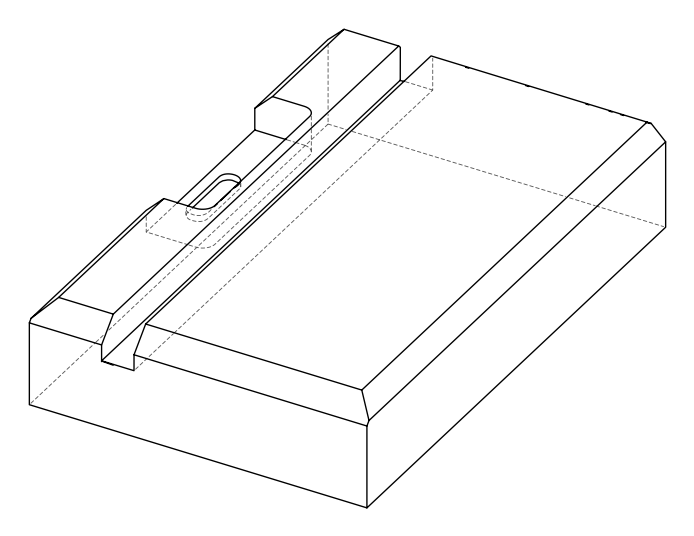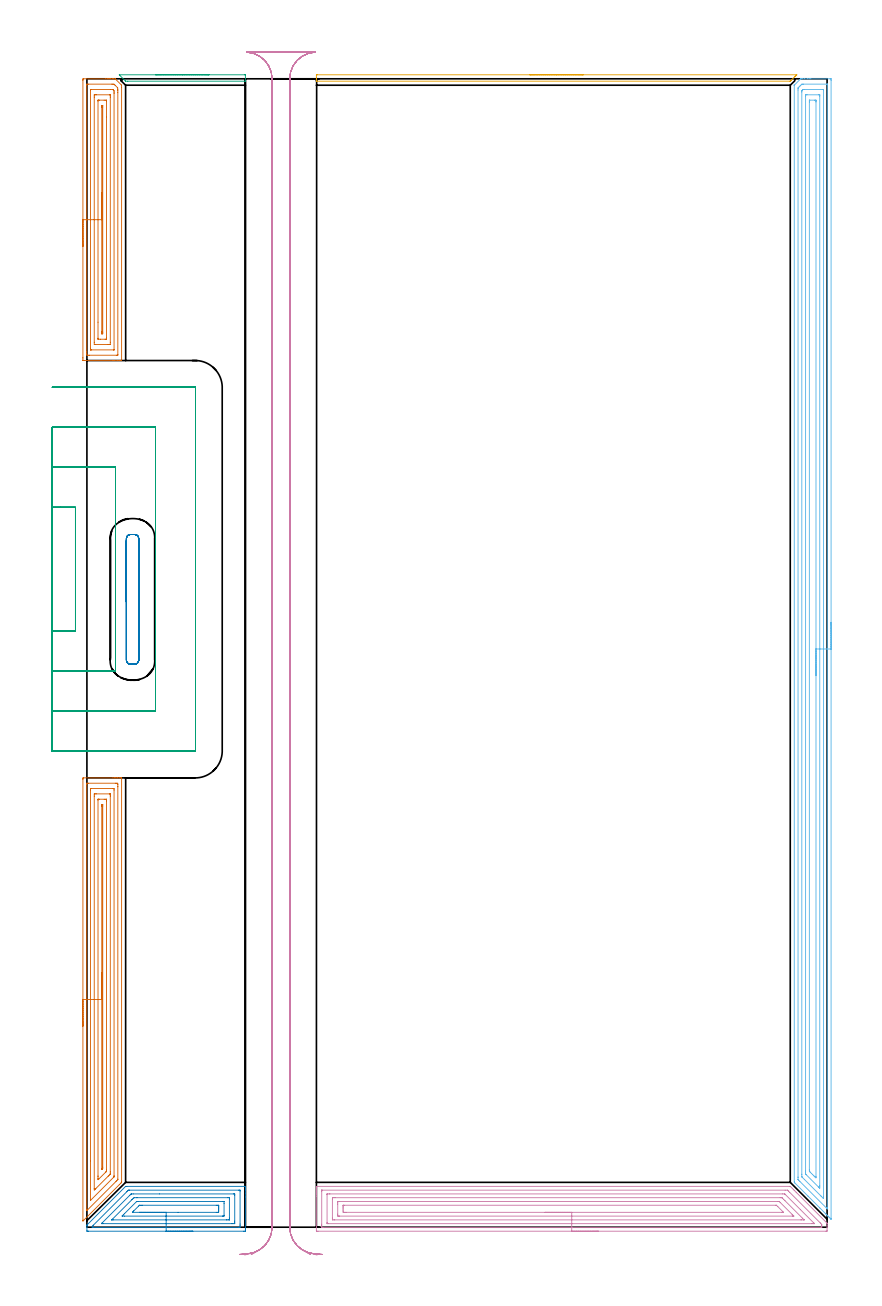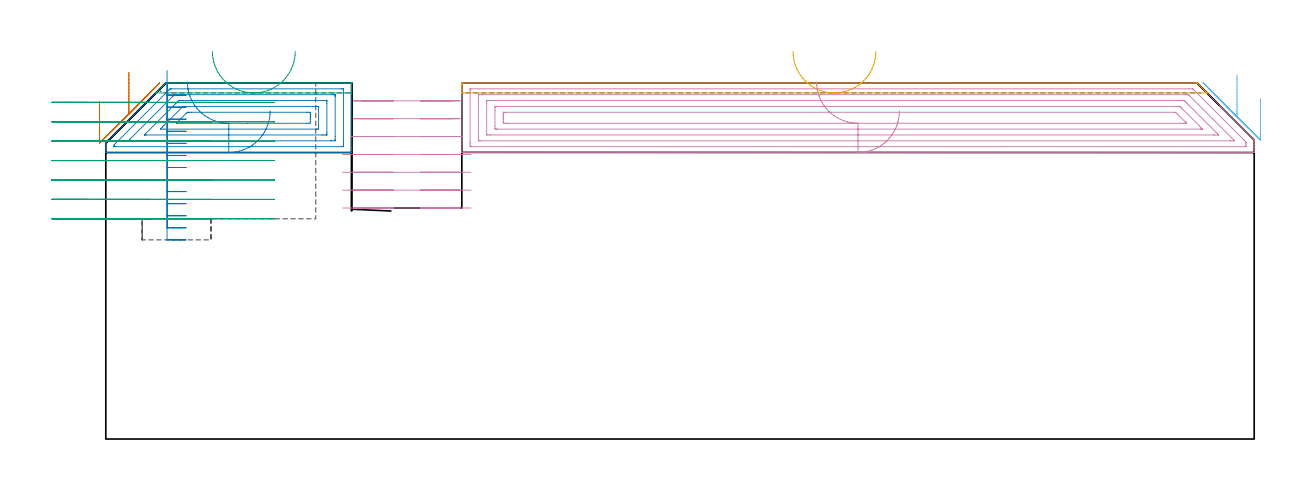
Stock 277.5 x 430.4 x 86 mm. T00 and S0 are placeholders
(PLAN: 10 operations, 2 tool changes, 78.5 min)
(1 AREA_MILL | FG_CHAMFER_SURFACE | UGT0205_001 | 7.82 min | 18418 mm3)
(2 AREA_MILL_1 | FG_CHAMFER_SURFACE_1 | UGT0205_001 | 2.91 min | 8214 mm3)
(3 AREA_MILL_2 | FG_CHAMFER_SURFACE_2 | UGT0205_001 | 0.52 min | 141 mm3)
(4 AREA_MILL_3 | FG_CHAMFER_SURFACE_3 | UGT0205_001 | 9.27 min | 28070 mm3)
(5 AREA_MILL_4 | FG_CHAMFER_SURFACE_4 | UGT0205_001 | 1.59 min | 519 mm3)
(6 AREA_MILL_5 | FG_CHAMFER_SURFACE_5 | UGT0205_001 | 17.12 min | 39828 mm3)
(7 AREA_MILL_6 | FG_CHAMFER_SURFACE_6 | UGT0205_001 | 5.25 min | 11832 mm3)
(8 MILL_RECTANGULAR_POCKET | POCKET_RECTANGULAR_STRAIGHT | NXT0201_011 | Follow Part, ap 3, ae 75% | 3.95 min | 36319 mm3)
(9 MILL_SLOT | SLOT_PARTIAL_RECTANGULAR | UGT0201_094 | Follow Part, ap 5, ae 75% | 16.69 min | 225774 mm3)
(10 MILL_RECTANGULAR_SLOT | SLOT_RECTANGULAR | UGT0201_094 | Follow Part, ap 5, ae 75% | 13.4 min | 343630 mm3)
(TOOL UGT0205_001 | Chamfer Mill 20 x 3 x 45 deg. | D20 FL50 Z2)
(TOOL NXT0201_011 | ENDMILL 12mm [2P460-1200-NA 1630] | D12 FL38 Z6)
(TOOL UGT0201_094 | End mill 20 mm | D20 FL38 Z4)
(OP 1 AREA_MILL)
G17 G21 G94 G90
T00 M6
G54
G17 G0 G90 X-1.5 Y75.35 S1061 M3
G43 Z96. H0
Z81.5
G94 G1 Y75.388 Z80.628 F250.
Y75.502 Z79.763
Y75.691 Z78.912
Y75.953 Z78.08
Y76.287 Z77.274
Y76.69 Z76.5
Y77.158 Z75.764
Y77.69 Z75.072
Y78.279 Z74.429
Y78.922 Z73.839
Y79.614 Z73.308
Y80.35 Z72.84
Y81.124 Z72.437
Y81.93 Z72.103
Y82.762 Z71.841
Y83.613 Z71.652
Y84.478 Z71.538
Y85.35 Z71.5
Y167.809
X-1.497 Y168.129 Z71.502
X-1.492 Y168.39 Z71.506
X-1.226 Y168.4 Z71.771
X9.756 Z82.75
X10.355 Z83.352
X10.646 Z83.642
X11.245 Z84.242
X11.536 Z84.531
X12.118 Z85.117
X12.625 Z85.625
X12.96 Y168.393 Z85.951
X12.997 Y168.39 Z85.988
X13. Y168.254 Z86.
Y17.147
X13.005 Y16.812 Z85.994
X12.749 Y16.549 Z85.749
X12.13 Y15.929 Z85.127
X-1.206 Y2.594 Z71.794
X-1.371 Y2.431 Z71.626
X-1.492 Y2.316 Z71.506
X-1.498 Y2.426 Z71.502
X-1.5 Y2.551 Z71.5
Y2.594
Y85.35
X-0.086 Z72.914
X-0.085 Y166.125 Z72.915
X-0.082 Y166.225 Z72.918
X-0.076 Y166.39 Z72.924
X-0.036 Y166.392 Z72.964
X0.481 Y166.399 Z73.481
X10.646 Z83.646
X11.165 Y166.397 Z84.165
X11.536 Y166.39 Z84.536
X11.579 Y166.026 Z84.579
X11.582 Y165.98 Z84.582
X11.586 Y165.134 Z84.586
Y165.085
X11.585 Y17.997 Z84.585
X11.583 Y17.947 Z84.583
X11.579 Y17.852 Z84.579
X11.536 Y17.798 Z84.536
X11.218 Y17.473 Z84.218
X10.905 Y17.154 Z83.905
X0.207 Y6.457 Z73.207
X0.084 Y6.336 Z73.084
X-0.036 Y6.22 Z72.964
X-0.071 Y6.19 Z72.929
X-0.079 Y6.309 Z72.921
X-0.084 Y6.407 Z72.916
X-0.085 Y6.457 Z72.915
X-0.086 Y85.35 Z72.914
X1.328 Z74.328
Y163.768
X1.33 Y164.243 Z74.33
X1.332 Y164.346 Z74.332
X1.335 Y164.389 Z74.335
X1.431 Y164.395 Z74.431
X1.588 Y164.4 Z74.588
X9.599 Z82.599
X9.756 Y164.397 Z82.756
X9.912 Y164.391 Z82.912
X10.165 Y164.372 Z83.165
X10.167 Y164.243 Z83.167
X10.171 Y163.827 Z83.171
Y19.413
X10.167 Y18.937 Z83.167
X10.165 Y18.889 Z83.165
X10.137 Y18.848 Z83.137
X10.076 Y18.779 Z83.076
X9.996 Y18.696 Z82.996
X1.416 Y10.117 Z74.416
X1.363 Y10.068 Z74.363
X1.335 Y10.046 Z74.335
X1.333 Y10.093 Z74.333
X1.329 Y10.28 Z74.329
X1.328 Y24.871 Z74.328
Y85.35
X2.743 Z75.743
Y161.569
X2.749 Y162.345 Z75.749
X2.753 Y162.39 Z75.753
X2.798 Y162.393 Z75.798
X2.902 Y162.397 Z75.902
X3.109 Y162.399 Z76.109
X3.525 Y162.4 Z76.525
X8.417 Y162.399 Z81.417
X8.608 Y162.397 Z81.608
X8.703 Y162.393 Z81.703
X8.745 Y162.39 Z81.745
X8.75 Y162.361 Z81.75
X8.757 Y161.678 Z81.757
Y161.569
Y20.72
X8.752 Y19.942 Z81.752
X8.75 Y19.915 Z81.75
X8.738 Y19.898 Z81.738
X8.677 Y19.829 Z81.677
X8.327 Y19.476 Z81.327
X7.975 Y19.124 Z80.975
X3.331 Y14.48 Z76.331
X3.14 Y14.292 Z76.14
X2.978 Y14.136 Z75.978
X2.75 Y13.921 Z75.75
X2.744 Y14.37 Z75.744
X2.743 Y14.48 Z75.743
Y85.35
X4.157 Z77.157
Y160.044
X4.159 Y160.302 Z77.159
X4.161 Y160.375 Z77.161
X4.164 Y160.39 Z77.164
X4.167 Y160.394 Z77.167
X4.185 Y160.397 Z77.185
X4.261 Y160.399 Z77.261
X4.415 Y160.4 Z77.415
X4.691 Z77.691
X6.472 Z79.472
X7.085 Y160.398 Z80.085
X7.29 Y160.395 Z80.29
X7.324 Y160.392 Z80.324
X7.336 Y160.389 Z80.336
X7.338 Y160.353 Z80.338
X7.341 Y160.216 Z80.341
X7.343 Y160.044 Z80.343
Y159.786
Y21.612
X7.342 Y21.355 Z80.342
X7.338 Y21.037 Z80.338
X7.336 Y20.962 Z80.336
X7.288 Y20.899 Z80.288
X7.122 Y20.72 Z80.122
X7.104 Y20.702 Z80.104
X4.431 Y18.03 Z77.431
X4.415 Y18.015 Z77.415
X4.164 Y17.805 Z77.164
X4.16 Y18.046 Z77.16
X4.158 Y18.303 Z77.158
X4.157 Y18.937 Z77.157
Y19.196
Y85.35
X5.571 Z78.571
Y157.736
X5.573 Y158.003 Z78.573
X5.578 Y158.36 Z78.578
X5.579 Y158.391 Z78.579
X5.595 Y158.393 Z78.595
X5.647 Y158.396 Z78.647
X5.8 Y158.398 Z78.8
X5.902 Y158.392 Z78.902
X5.921 Y158.39 Z78.921
X5.924 Y158.356 Z78.924
X5.927 Y158.272 Z78.927
X5.928 Y158.003 Z78.928
X5.929 Y157.736 Z78.929
X5.928 Y22.503 Z78.928
X5.927 Y22.264 Z78.927
X5.923 Y22.072 Z78.923
X5.921 Y21.98 Z78.921
X5.876 Y21.932 Z78.876
X5.74 Y21.79 Z78.74
X5.654 Y21.706 Z78.654
X5.589 Y21.646 Z78.589
X5.578 Y21.638 Z78.578
X5.576 Y21.656 Z78.576
X5.574 Y21.715 Z78.574
X5.572 Y21.909 Z78.572
X5.571 Y85.35 Z78.571
Y86.222 Z78.609
Y87.086 Z78.723
Y87.938 Z78.912
Y88.77 Z79.174
Y89.576 Z79.508
Y90.35 Z79.911
Y91.086 Z80.38
Y91.778 Z80.911
Y92.421 Z81.5
Y93.01 Z82.143
Y93.541 Z82.835
Y94.01 Z83.571
Y94.413 Z84.345
Y94.747 Z85.151
Y95.009 Z85.983
Y95.198 Z86.835
Y95.312 Z87.699
Y95.35 Z88.571
G0 Z96.
M5
M2
(OP 2 AREA_MILL_1)
G17 G21 G94 G90
T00 M6
G54
G17 G0 G90 X39.7 Y-1.5 S1061 M3
G43 Z96. H0
Z79.2
G94 G1 X39.662 Z78.328 F250.
X39.548 Z77.464
X39.359 Z76.612
X39.097 Z75.78
X38.763 Z74.974
X38.36 Z74.2
X37.891 Z73.464
X37.36 Z72.772
X36.771 Z72.129
X36.128 Z71.54
X35.436 Z71.009
X34.7 Z70.54
X33.926 Z70.137
X33.12 Z69.803
X32.288 Z69.541
X31.436 Z69.352
X30.572 Z69.238
X29.7 Z69.2
X0.633
X0.418 Y-1.498 Z69.202
X0.003 Y-1.491 Z69.205
X0. Y-1.404 Z69.293
Y-0.157 Z70.537
Y0.618 Z71.316
Y0.672 Z71.37
X0.001 Y0.725 Z71.423
X0.004 Y0.794 Z71.489
X0.036 Y0.838 Z71.534
X14.483 Y15.282 Z85.981
X14.498 Y15.295 Z85.989
X14.943 Y15.3 Z86.
X59.219
X59.39 Y15.304 Z85.996
X59.392 Y15.292 Z85.983
X59.4 Y14.918 Z85.618
Y14.688 Z85.388
Y13.957 Z84.652
Y12.709 Z83.406
Y11.311 Z82.006
Y-0.416 Z70.282
X59.395 Y-1.039 Z69.659
X59.39 Y-1.492 Z69.206
X59.23 Y-1.495 Z69.203
X58.768 Y-1.5 Z69.2
X29.7
Y-0.086 Z70.614
X2.421 Y-0.085 Z70.615
X2.348
X2.034 Y-0.079 Z70.621
X2.009 Y-0.074 Z70.626
X2.005 Y-0.049 Z70.651
X2.002 Y-0.014 Z70.686
X2.001 Y0.021 Z70.721
X2.004 Y0.255 Z70.955
X2.01 Y0.334 Z71.034
X2.042 Y0.38 Z71.08
X2.39 Y0.741 Z71.441
X14.943 Y13.293 Z83.993
X15.279 Y13.626 Z84.326
X15.468 Y13.81 Z84.51
X15.536 Y13.874 Z84.574
X15.632 Y13.879 Z84.579
X15.837 Y13.884 Z84.584
X15.91 Y13.885 Z84.585
X56.979
X57.052
X57.366 Y13.879 Z84.579
X57.391 Y13.874 Z84.574
X57.395 Y13.849 Z84.549
X57.398 Y13.814 Z84.514
X57.399 Y13.779 Z84.479
X57.4 Y13.542 Z84.242
Y1.192 Z71.892
X57.398 Y0.725 Z71.425
X57.394 Y0.316 Z71.016
X57.38 Y-0.079 Z70.621
X56.979 Y-0.085 Z70.615
X56.906
X29.7 Y-0.086 Z70.614
Y1.328 Z72.028
X5.999 Y1.329 Z72.029
X5.716 Y1.33 Z72.03
X5.528 Y1.333 Z72.033
X5.462 Y1.335 Z72.035
X5.45 Y1.339 Z72.039
X5.475 Y1.367 Z72.067
X5.566 Y1.463 Z72.163
X5.707 Y1.607 Z72.307
X5.852 Y1.752 Z72.452
X16.067 Y11.966 Z82.666
X16.296 Y12.193 Z82.893
X16.516 Y12.405 Z83.105
X16.595 Y12.464 Z83.164
X16.731 Y12.466 Z83.166
X17.344 Y12.47 Z83.17
X27.252 Y12.471 Z83.171
X54.908
X55.19 Y12.47 Z83.17
X55.284 Y12.468 Z83.168
X55.357 Y12.465 Z83.165
X55.39 Y12.454 Z83.154
X55.393 Y12.4 Z83.1
X55.397 Y12.193 Z82.893
X55.4 Y11.986 Z82.686
Y2.282 Z72.982
X55.398 Y1.607 Z72.307
X55.396 Y1.404 Z72.104
X55.39 Y1.338 Z72.038
X55.331 Y1.335 Z72.035
X55.19 Y1.332 Z72.032
X54.578 Y1.329 Z72.029
X54.296
X29.7 Y1.328 Z72.028
Y2.743 Z73.443
X9.898
X9.576 Y2.744 Z73.444
X9.316 Y2.746 Z73.446
X9.311 Y2.75 Z73.45
X9.309 Y2.753 Z73.453
X9.326 Y2.773 Z73.473
X9.576 Y3.027 Z73.727
X16.855 Y10.306 Z81.006
X16.979 Y10.429 Z81.129
X17.305 Y10.745 Z81.445
X17.626 Y11.05 Z81.75
X17.887 Y11.053 Z81.753
X18.52 Y11.056 Z81.756
X18.777 Y11.057 Z81.757
X52.764
X53.258 Y11.054 Z81.754
X53.37 Y11.052 Z81.752
X53.387 Y11.051 Z81.751
X53.391 Y11.033 Z81.733
X53.396 Y10.979 Z81.679
X53.398 Y10.869 Z81.569
X53.4 Y10.43 Z81.13
Y3.373 Z74.073
X53.398 Y2.931 Z73.631
X53.395 Y2.821 Z73.521
X53.39 Y2.767 Z73.467
X53.386 Y2.749 Z73.449
X53.356 Y2.748 Z73.448
X53.142 Y2.745 Z73.445
X52.507 Y2.743 Z73.443
X52.25
X29.7
Y4.157 Z74.857
X14.048
X13.248 Y4.161 Z74.861
X13.233 Y4.163 Z74.863
X13.209 Y4.199 Z74.899
X13.259 Y4.254 Z74.954
X13.648 Y4.648 Z75.348
X14.048 Y5.05 Z75.75
X18.545 Y9.546 Z80.246
X18.645 Y9.635 Z80.335
X19.023 Y9.64 Z80.34
X19.219 Y9.643 Z80.343
X50.816
X51.012 Y9.641 Z80.341
X51.39 Y9.635 Z80.335
X51.392 Y9.546 Z80.246
X51.4 Y8.874 Z79.574
X51.399 Y4.464 Z75.164
X51.394 Y4.254 Z74.954
X51.39 Y4.176 Z74.876
X51.11 Y4.164 Z74.864
X50.914 Y4.159 Z74.859
X50.816 Y4.157 Z74.857
X29.7
Y5.571 Z76.271
X17.184 Y5.572 Z76.272
X17.107 Y5.573 Z76.273
X17.077 Y5.574 Z76.274
X17.042 Y5.577 Z76.277
X17.061 Y5.601 Z76.301
X17.105 Y5.65 Z76.35
X17.466 Y6.018 Z76.718
X17.545 Y6.098 Z76.798
X19.415 Y7.965 Z78.665
X19.657 Y8.197 Z78.897
X19.695 Y8.222 Z78.922
X19.746 Y8.224 Z78.924
X19.858 Y8.227 Z78.927
X20.309 Y8.228 Z78.928
X20.751 Y8.229 Z78.929
X48.477
X48.929 Y8.227 Z78.927
X49.375 Y8.224 Z78.924
X49.39 Y8.222 Z78.922
X49.396 Y8.204 Z78.904
X49.399 Y7.782 Z78.482
X49.4 Y7.318 Z78.018
X49.399 Y6.9 Z77.6
X49.398 Y6.438 Z77.138
X49.39 Y6.018 Z76.718
X49.375 Y5.578 Z76.278
X48.929 Y5.575 Z76.275
X48.487 Y5.572 Z76.272
X34.173 Y5.571 Z76.271
X29.7
X28.828 Z76.309
X27.963 Z76.423
X27.112 Z76.612
X26.28 Z76.874
X25.474 Z77.208
X24.7 Z77.611
X23.964 Z78.08
X23.272 Z78.611
X22.629 Z79.2
X22.04 Z79.843
X21.508 Z80.535
X21.04 Z81.271
X20.637 Z82.045
X20.303 Z82.851
X20.041 Z83.683
X19.852 Z84.535
X19.738 Z85.4
X19.7 Z86.271
G0 Z96.
M5
M2
(OP 3 AREA_MILL_2)
G17 G21 G94 G90
T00 M6
G54
G17 G0 G90 X25.75 Y431.9 S1061 M3
G43 Z96. H0
Z93.6
G94 G1 X25.788 Z92.728 F250.
X25.902 Z91.864
X26.091 Z91.012
X26.353 Z90.18
X26.687 Z89.374
X27.09 Z88.6
X27.559 Z87.864
X28.09 Z87.172
X28.679 Z86.529
X29.322 Z85.94
X30.014 Z85.409
X30.75 Z84.94
X31.524 Z84.537
X32.33 Z84.203
X33.162 Z83.941
X34.014 Z83.752
X34.878 Z83.638
X35.75 Z83.6
X59.128
X59.295 Y431.897 Z83.603
X59.398 Y431.891 Z83.606
X59.4 Y431.78 Z83.717
Y429.655 Z85.843
X59.398 Y429.576 Z85.916
X59.39 Y429.503 Z85.989
X59.294 Y429.5 Z86.
X15.315
X14.498 Y429.506 Z85.992
X14.427 Y429.573 Z85.926
X12.204 Y431.796 Z83.704
X12.118 Y431.893 Z83.605
X12.169 Y431.898 Z83.601
X12.204 Y431.9 Z83.6
X35.75
X36.622 Z83.638
X37.487 Z83.752
X38.338 Z83.941
X39.17 Z84.203
X39.976 Z84.537
X40.75 Z84.94
X41.486 Z85.409
X42.178 Z85.94
X42.821 Z86.529
X43.41 Z87.172
X43.942 Z87.864
X44.41 Z88.6
X44.813 Z89.374
X45.147 Z90.18
X45.409 Z91.012
X45.598 Z91.864
X45.712 Z92.728
X45.75 Z93.6
G0 Z96.
M5
M2
(OP 4 AREA_MILL_3)
G17 G21 G94 G90
T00 M6
G54
G17 G0 G90 X191.7 Y-1.5 S1061 M3
G43 Z96. H0
Z79.2
G94 G1 X191.662 Z78.328 F250.
X191.548 Z77.464
X191.359 Z76.612
X191.097 Z75.78
X190.763 Z74.974
X190.36 Z74.2
X189.891 Z73.464
X189.36 Z72.772
X188.771 Z72.129
X188.128 Z71.54
X187.436 Z71.009
X186.7 Z70.54
X185.926 Z70.137
X185.12 Z69.803
X184.288 Z69.541
X183.436 Z69.352
X182.572 Z69.238
X181.7 Z69.2
X86.611
X86.181 Y-1.496 Z69.202
X86.01 Y-1.492 Z69.206
X86. Y-1.317 Z69.38
Y11.589 Z82.284
Y12.193 Z82.887
Y12.75 Z83.446
Y13.075 Z83.771
Y13.632 Z84.328
Y13.957 Z84.652
Y14.608 Z85.307
Y14.96 Z85.66
X86.006 Y15.293 Z85.984
X86.008 Y15.297 Z85.988
X86.165 Y15.3 Z86.
X263.396
X263.607 Y15.295 Z85.99
X263.62 Y15.28 Z85.98
X264.884 Y14.017 Z84.715
X265.182 Y13.718 Z84.418
X265.826 Y13.075 Z83.772
X265.963 Y12.937 Z83.637
X277.293 Y1.607 Z72.305
X277.39 Y1.509 Z72.205
X277.4 Y1.282 Z71.981
Y0.494 Z71.193
Y-0.157 Z70.538
Y-1.364 Z69.333
X277.397 Y-1.491 Z69.205
X277.002 Y-1.5 Z69.2
X181.7
Y-0.086 Z70.614
X88.397 Y-0.085 Z70.615
X88.323
X88.025 Y-0.079 Z70.621
X88.01 Y0.018 Z70.718
X88.003 Y0.232 Z70.932
X88.001 Y0.725 Z71.425
X88. Y1.117 Z71.817
X88.001 Y13.466 Z84.166
X88.008 Y13.858 Z84.558
X88.01 Y13.879 Z84.579
X88.014 Y13.881 Z84.581
X88.038 Y13.884 Z84.584
X88.089 Y13.885 Z84.585
X88.192 Y13.886 Z84.586
X261.683 Y13.885 Z84.585
X262.503 Y13.88 Z84.58
X262.553 Y13.879 Z84.579
X262.606 Y13.832 Z84.532
X262.719 Y13.725 Z84.425
X262.941 Y13.508 Z84.208
X263.375 Y13.075 Z83.775
X274.843 Y1.607 Z72.307
X275.003 Y1.445 Z72.145
X275.358 Y1.081 Z71.781
X275.39 Y1.028 Z71.728
X275.394 Y0.96 Z71.66
X275.398 Y0.856 Z71.556
X275.399 Y0.725 Z71.425
Y0.334 Z71.034
X275.392 Y-0.058 Z70.642
X275.39 Y-0.079 Z70.621
X275.386 Y-0.081 Z70.619
X275.362 Y-0.084 Z70.616
X275.311 Y-0.085 Z70.615
X275.208 Y-0.086 Z70.614
X181.7
Y1.329 Z72.029
X90.464
X90.182 Y1.331 Z72.031
X90.089 Y1.332 Z72.032
X90.022 Y1.335 Z72.035
X90.01 Y1.427 Z72.127
X90.004 Y1.607 Z72.307
X90.001 Y1.787 Z72.487
Y12.193 Z82.893
X90.003 Y12.37 Z83.07
X90.01 Y12.432 Z83.132
X90.015 Y12.465 Z83.165
X90.042 Y12.466 Z83.166
X90.182 Y12.469 Z83.169
X90.793 Y12.471 Z83.171
X91.075 Y12.472 Z83.172
X260.718 Y12.471 Z83.171
X261.333 Y12.467 Z83.167
X261.468 Y12.465 Z83.165
X261.538 Y12.451 Z83.151
X261.61 Y12.386 Z83.086
X261.806 Y12.193 Z82.893
X267.414 Y6.587 Z77.287
X272.394 Y1.607 Z72.307
X272.46 Y1.539 Z72.239
X272.586 Y1.407 Z72.107
X272.655 Y1.333 Z72.033
X272.646 Y1.332 Z72.032
X272.605 Y1.33 Z72.03
X272.325 Y1.329 Z72.029
X271.714
X181.7
Y2.743 Z73.443
X92.861
X92.604 Y2.744 Z73.444
X92.122 Y2.748 Z73.448
X92.011 Y2.75 Z73.45
X92. Y3.372 Z74.072
X92.001 Y10.429 Z81.129
X92.01 Y10.854 Z81.554
X92.022 Y11.05 Z81.75
X92.229 Y11.053 Z81.753
X92.861 Y11.057 Z81.757
X93.118
X259.825
X260.082 Y11.056 Z81.756
X260.399 Y11.052 Z81.752
X260.474 Y11.05 Z81.75
X260.572 Y10.967 Z81.667
X260.718 Y10.83 Z81.53
X261.122 Y10.429 Z81.129
X261.61 Y9.941 Z80.641
X268.18 Y3.372 Z74.072
X268.753 Y2.794 Z73.494
X268.784 Y2.756 Z73.456
X268.786 Y2.75 Z73.45
X268.753 Y2.748 Z73.448
X268.495 Y2.745 Z73.445
X267.86 Y2.743 Z73.443
X267.604
X181.7
Y4.157 Z74.857
X94.647
X94.549 Y4.158 Z74.858
X94.353 Y4.161 Z74.861
X94.01 Y4.169 Z74.869
X94.008 Y4.254 Z74.954
X94.001 Y4.892 Z75.592
X94. Y8.664 Z79.364
X94.002 Y9.302 Z80.002
X94.007 Y9.546 Z80.246
X94.01 Y9.624 Z80.324
X94.025 Y9.636 Z80.336
X94.125 Y9.639 Z80.339
X94.255 Y9.642 Z80.342
X94.451 Y9.643 Z80.343
X94.549
X259.03
X259.226 Y9.641 Z80.341
X259.356 Y9.639 Z80.339
X259.454 Y9.636 Z80.336
X259.473 Y9.62 Z80.32
X259.552 Y9.546 Z80.246
X259.825 Y9.277 Z79.977
X264.289 Y4.813 Z75.513
X264.845 Y4.254 Z74.954
X264.921 Y4.173 Z74.873
X264.925 Y4.167 Z74.867
X264.913 Y4.164 Z74.864
X264.811 Y4.16 Z74.86
X264.681 Y4.158 Z74.858
X264.485 Y4.157 Z74.857
X264.387
X181.7
Y5.571 Z76.271
X97.325 Y5.572 Z76.272
X96.882 Y5.573 Z76.273
X96.432 Y5.578 Z76.278
X96.01 Y5.597 Z76.297
X96.004 Y6.018 Z76.718
X96.001 Y6.445 Z77.145
X96. Y6.9 Z77.6
Y7.327 Z78.027
X96.002 Y7.782 Z78.482
X96.007 Y8.202 Z78.902
X96.016 Y8.222 Z78.922
X96.038 Y8.225 Z78.925
X96.093 Y8.227 Z78.927
X96.206 Y8.229 Z78.929
X96.432
X258.19 Y8.228 Z78.928
X258.31 Y8.226 Z78.926
X258.389 Y8.222 Z78.922
X258.425 Y8.215 Z78.915
X258.451 Y8.192 Z78.892
X258.87 Y7.782 Z78.482
X258.932 Y7.721 Z78.421
X260.718 Y5.934 Z76.634
X261.01 Y5.631 Z76.331
X261.055 Y5.577 Z76.277
X261.024 Y5.574 Z76.274
X260.981 Y5.573 Z76.273
X260.718 Y5.571 Z76.271
X260.277
X181.7
X180.828 Z76.309
X179.963 Z76.423
X179.112 Z76.612
X178.28 Z76.874
X177.474 Z77.208
X176.7 Z77.611
X175.964 Z78.08
X175.272 Z78.611
X174.629 Z79.2
X174.04 Z79.843
X173.508 Z80.535
X173.04 Z81.271
X172.637 Z82.045
X172.303 Z82.851
X172.041 Z83.683
X171.852 Z84.535
X171.738 Z85.4
X171.7 Z86.271
G0 Z96.
M5
M2
(OP 5 AREA_MILL_4)
G17 G21 G94 G90
T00 M6
G54
G17 G0 G90 X166. Y431.9 S1061 M3
G43 Z96. H0
Z93.6
G94 G1 X166.038 Z92.728 F250.
X166.152 Z91.864
X166.341 Z91.012
X166.603 Z90.18
X166.937 Z89.374
X167.34 Z88.6
X167.808 Z87.864
X168.34 Z87.172
X168.929 Z86.529
X169.572 Z85.94
X170.264 Z85.408
X171. Z84.94
X171.774 Z84.537
X172.58 Z84.203
X173.412 Z83.941
X174.264 Z83.752
X175.128 Z83.638
X176. Z83.6
X265.86
X265.897 Y431.899 Z83.599
X265.987 Y431.892 Z83.597
Y431.891 Z83.598
X265.976 Y431.871 Z83.618
X265.823 Y431.723 Z83.775
X265.674 Y431.573 Z83.923
X265.527 Y431.428 Z84.069
X265.376 Y431.278 Z84.22
X265.235 Y431.136 Z84.36
X264.036 Y429.943 Z85.555
X263.919 Y429.827 Z85.67
X263.619 Y429.538 Z85.961
X263.589 Y429.515 Z85.985
X263.571 Y429.507 Z85.993
X263.568 Y429.506 Z85.994
X86.177 Y429.5 Z86.
X86.01 Y429.503 Z85.988
X86.003 Y429.627 Z85.865
X86. Y429.759 Z85.74
Y430.009 Z85.49
Y430.7 Z84.795
X86.004 Y431.891 Z83.606
X86.013 Y431.893 Z83.604
X86.345 Y431.9 Z83.6
X176.
X176.872 Z83.638
X177.736 Z83.752
X178.588 Z83.941
X179.42 Z84.203
X180.226 Z84.537
X181. Z84.94
X181.736 Z85.408
X182.428 Z85.94
X183.071 Z86.529
X183.66 Z87.172
X184.192 Z87.864
X184.66 Z88.6
X185.063 Z89.374
X185.397 Z90.18
X185.659 Z91.012
X185.848 Z91.864
X185.962 Z92.728
X186. Z93.6
G0 Z96.
M5
M2
(OP 6 AREA_MILL_5)
G17 G21 G94 G90
T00 M6
G54
G17 G0 G90 X278.9 Y226.7 S1061 M3
G43 Z96. H0
Z82.2
G94 G1 Y226.662 Z81.328 F250.
Y226.548 Z80.464
Y226.359 Z79.612
Y226.097 Z78.78
Y225.763 Z77.974
Y225.36 Z77.2
Y224.891 Z76.464
Y224.36 Z75.772
Y223.771 Z75.129
Y223.128 Z74.54
Y222.436 Z74.008
Y221.7 Z73.54
Y220.926 Z73.137
Y220.12 Z72.803
Y219.288 Z72.541
Y218.436 Z72.352
Y217.572 Z72.238
Y216.7 Z72.2
X278.899 Y3.129 Z72.201
X278.896 Y3.088
X278.889 Y3.01 Z72.203
X278.818 Y3.08 Z72.277
X278.727 Y3.172 Z72.371
X278.389 Y3.51 Z72.708
X278.28 Y3.619 Z72.818
X278.117 Y3.78 Z72.978
X277.962 Y3.937 Z73.136
X277.833 Y4.066 Z73.265
X277.68 Y4.217 Z73.415
X277.534 Y4.365 Z73.563
X277.386 Y4.512 Z73.711
X277.243 Y4.654 Z73.852
X277.107 Y4.792 Z73.991
X276.94 Y4.959 Z74.158
X274.706 Y7.193 Z76.392
X270.252 Y11.647 Z80.847
X265.284 Y16.614 Z85.813
X265.237 Y16.662 Z85.86
X265.105 Y16.797 Z85.991
X265.1 Y17.02 Z86.
Y427.994
X265.101 Y427.999 Z85.998
X265.102 Y428.002 Z85.997
X267.194 Y430.095 Z83.903
X267.327 Y430.228 Z83.771
X267.459 Y430.364 Z83.631
X267.497 Y430.39 Z83.592
X267.528 Y430.398 Z83.562
X267.711 Y430.4 Z83.383
X267.918 Z83.182
X268.267 Z82.832
X268.941 Z82.154
X270.152 Z80.945
X270.689 Z80.405
X271.295 Z79.801
X278.554 Z72.543
X278.827 Y430.396 Z72.271
X278.892 Y430.39 Z72.205
X278.899 Y430.322 Z72.199
X278.9 Y429.781 Z72.2
Y216.7
X277.486 Z73.614
X277.485 Y7.193 Z73.615
X277.483 Y6.988 Z73.617
X277.48 Y6.888 Z73.62
X277.479 Y6.883 Z73.621
X277.463 Y6.894 Z73.637
X277.433 Y6.92 Z73.667
X277.157 Y7.193 Z73.943
X267.194 Y17.156 Z83.906
X266.819 Y17.532 Z84.281
X266.63 Y17.725 Z84.47
X266.537 Y17.825 Z84.563
X266.521 Y17.847 Z84.579
X266.518 Y17.868 Z84.582
X266.517 Y17.914 Z84.583
X266.514 Y18.608 Z84.586
Y18.807
X266.515 Y426.207 Z84.585
X266.519 Y426.897 Z84.581
X266.521 Y426.947 Z84.579
X266.543 Y426.981 Z84.557
X266.654 Y427.101 Z84.446
X266.925 Y427.375 Z84.175
X267.194 Y427.644 Z83.906
X267.367 Y427.817 Z83.733
X267.545 Y427.994 Z83.555
X267.812 Y428.255 Z83.288
X267.899 Y428.337 Z83.201
X267.97 Y428.39 Z83.13
X268.067 Y428.392 Z83.033
X268.546 Y428.399 Z82.554
X277.284 Y428.4 Z73.816
X277.436 Y428.397 Z73.664
X277.467 Y428.394 Z73.633
X277.477 Y428.39 Z73.623
X277.48 Y428.382 Z73.62
X277.483 Y428.346 Z73.617
X277.485 Y428.194 Z73.615
X277.486 Y216.7 Z73.614
X276.072 Z75.028
X276.071 Y11.518 Z75.029
X276.066 Y10.766 Z75.034
Y10.758
X276.041 Y10.766 Z75.059
X275.933 Y10.87 Z75.167
X275.139 Y11.66 Z75.961
X268.885 Y17.914 Z82.215
X268.067 Y18.734 Z83.033
X267.998 Y18.807 Z83.102
X267.935 Y18.883 Z83.165
X267.933 Y18.944 Z83.167
X267.929 Y19.701 Z83.171
Y19.843
Y425.455
X267.931 Y425.598 Z83.169
X267.936 Y425.881 Z83.164
X267.941 Y425.93 Z83.159
X267.954 Y425.947 Z83.146
X267.986 Y425.984 Z83.114
X268.067 Y426.068 Z83.033
X268.136 Y426.137 Z82.964
X268.207 Y426.207 Z82.893
X268.359 Y426.351 Z82.741
X268.387 Y426.376 Z82.713
X268.439 Y426.39 Z82.661
X268.564 Y426.395 Z82.536
X268.754 Y426.399 Z82.346
X275.744 Y426.4 Z75.356
X275.933 Y426.398 Z75.167
X275.995 Y426.395 Z75.105
X276.044 Y426.39 Z75.056
X276.065 Y426.382 Z75.035
X276.066 Y426.349 Z75.034
X276.07 Y426.207 Z75.03
X276.071 Y426.066 Z75.029
X276.072 Y216.7 Z75.028
X274.657 Z76.443
Y15.644
X274.656 Y15.234 Z76.444
X274.651 Y14.757 Z76.449
X274.646 Y14.615 Z76.454
X274.349 Y14.904 Z76.751
X274.185 Y15.065 Z76.915
X269.548 Y19.701 Z81.552
X269.457 Y19.795 Z81.643
X269.385 Y19.874 Z81.715
X269.349 Y19.917 Z81.751
X269.348 Y19.943 Z81.752
X269.344 Y20.182 Z81.756
X269.343 Y20.594 Z81.757
Y21.077
Y424.01
X269.344 Y424.171 Z81.756
X269.347 Y424.3 Z81.753
X269.349 Y424.378 Z81.751
X269.389 Y424.39 Z81.711
X269.815 Y424.4 Z81.285
X269.835 Z81.265
X274.205 Z76.895
X274.606 Y424.392 Z76.494
X274.65 Y424.39 Z76.45
X274.653 Y424.358 Z76.447
X274.656 Y424.308 Z76.444
X274.657 Y424.259 Z76.443
Y423.937
Y216.7
X273.243 Z77.857
Y18.877
X273.242 Y18.807 Z77.858
X273.236 Y18.501 Z77.864
X273.137 Y18.573 Z77.963
X272.895 Y18.807 Z78.205
X272.437 Y19.262 Z78.663
X271.997 Y19.701 Z79.103
X271.563 Y20.135 Z79.537
X271.105 Y20.594 Z79.995
X270.948 Y20.756 Z80.152
X270.823 Y20.887 Z80.277
X270.764 Y20.959 Z80.336
X270.757 Y21.487 Z80.343
Y421.74
X270.761 Y422.152 Z80.339
X270.764 Y422.356 Z80.336
X270.774 Y422.39 Z80.326
X270.826 Y422.394 Z80.274
X270.919 Y422.398 Z80.181
X272.666 Y422.4 Z78.434
X273.153 Y422.395 Z77.947
X273.206 Y422.392 Z77.894
X273.236 Y422.388 Z77.864
X273.238 Y422.351 Z77.862
X273.241 Y422.171 Z77.859
X273.243 Y421.81 Z77.857
Y421.74
Y216.7
Y215.828 Z77.895
Y214.963 Z78.009
Y214.112 Z78.198
Y213.28 Z78.46
Y212.474 Z78.794
Y211.7 Z79.197
Y210.964 Z79.665
Y210.272 Z80.196
Y209.629 Z80.786
Y209.04 Z81.429
Y208.508 Z82.121
Y208.04 Z82.857
Y207.637 Z83.631
Y207.303 Z84.437
Y207.041 Z85.269
Y206.852 Z86.12
Y206.738 Z86.985
Y206.7 Z87.857
G0 Z96.
M5
M2
(OP 7 AREA_MILL_6)
G17 G21 G94 G90
T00 M6
G54
G17 G0 G90 X-1.5 Y367.6 S1061 M3
G43 Z96. H0
Z81.5
G94 G1 Y367.638 Z80.628 F250.
Y367.752 Z79.764
Y367.941 Z78.912
Y368.203 Z78.08
Y368.537 Z77.274
Y368.94 Z76.5
Y369.409 Z75.764
Y369.94 Z75.072
Y370.529 Z74.429
Y371.172 Z73.84
Y371.864 Z73.308
Y372.6 Z72.84
Y373.374 Z72.437
Y374.18 Z72.103
Y375.012 Z71.841
Y375.864 Z71.652
Y376.728 Z71.538
Y377.6 Z71.5
Y429.797
X-1.497 Y430.118 Z71.502
X-1.492 Y430.39 Z71.506
X-1.215 Y430.4 Z71.782
X7.085 Z80.08
X7.663 Z80.66
X7.975 Z80.972
X8.553 Z81.55
X8.866 Z81.861
X9.491 Z82.49
X10.022 Z83.021
X10.603 Y430.39 Z83.602
X10.646 Y430.351 Z83.645
X10.757 Y430.243 Z83.755
X12.987 Y428.013 Z85.987
X12.993 Y427.997 Z85.993
X13. Y427.12 Z86.
Y324.957
X12.997 Y324.81 Z85.988
X12.957 Y324.807 Z85.948
X12.597 Y324.8 Z85.596
X12.161 Z85.161
X11.536 Z84.531
X10.333 Z83.33
X9.756 Z82.75
X-0.926 Y324.801 Z72.071
X-1.16 Y324.803 Z71.837
X-1.492 Y324.807 Z71.506
X-1.494 Y324.834 Z71.504
X-1.499 Y325.403 Z71.501
X-1.5 Y325.978 Z71.5
Y377.6
X-0.086 Z72.914
X-0.085 Y428.112 Z72.915
X-0.083 Y428.211 Z72.917
X-0.077 Y428.39 Z72.923
X-0.036 Y428.392 Z72.964
X0.469 Y428.399 Z73.469
X9.37 Z82.37
X9.756 Y428.395 Z82.756
X10.14 Y428.39 Z83.14
X10.535 Y428.013 Z83.535
X10.646 Y427.903 Z83.646
X11.424 Y427.12 Z84.424
X11.536 Y427.002 Z84.536
X11.582 Y426.228 Z84.582
X11.584 Y426.181 Z84.584
X11.586 Y425.336 Z84.586
X11.585 Y327.088 Z84.585
X11.583 Y326.989 Z84.583
X11.577 Y326.81 Z84.577
X11.536 Y326.808 Z84.536
X11.031 Y326.801 Z84.031
X0.854 Z73.854
X0.347 Y326.803 Z73.347
X-0.036 Y326.81 Z72.964
X-0.079 Y327.187 Z72.921
X-0.082 Y327.233 Z72.918
X-0.086 Y328.08 Z72.914
Y328.129
Y377.6
X1.328 Z74.328
X1.329 Y426.228 Z74.329
X1.33 Y426.332 Z74.33
X1.333 Y426.383 Z74.333
X1.334 Y426.388 Z74.334
X1.353 Y426.392 Z74.353
X1.401 Y426.396 Z74.401
X1.573 Y426.4 Z74.573
X8.866 Z81.866
X9.588 Y426.396 Z82.588
X9.669 Y426.39 Z82.669
X9.714 Y426.374 Z82.714
X9.756 Y426.338 Z82.756
X9.87 Y426.228 Z82.87
X9.987 Y426.104 Z82.987
X10.164 Y425.911 Z83.164
X10.167 Y425.816 Z83.167
X10.17 Y425.336 Z83.17
X10.171 Y424.92 Z83.171
Y328.972
X10.17 Y328.868 Z83.17
X10.167 Y328.817 Z83.167
X10.166 Y328.812 Z83.166
X10.147 Y328.808 Z83.147
X10.098 Y328.804 Z83.098
X9.927 Y328.8 Z82.927
X1.744 Z74.744
X1.573 Y328.802 Z74.573
X1.459 Y328.805 Z74.459
X1.368 Y328.81 Z74.368
X1.335 Y328.817 Z74.335
X1.334 Y328.834 Z74.334
X1.331 Y328.972 Z74.331
X1.329 Y329.388 Z74.329
X1.328 Y377.6 Z74.328
X2.743 Z75.743
Y423.551
X2.747 Y424.33 Z75.747
X2.749 Y424.379 Z75.749
X2.785 Y424.39 Z75.785
X2.89 Y424.395 Z75.89
X3.101 Y424.398 Z76.101
X3.525 Y424.4 Z76.525
X8.417 Y424.399 Z81.417
X8.616 Y424.395 Z81.616
X8.715 Y424.39 Z81.715
X8.751 Y424.383 Z81.751
X8.757 Y423.551 Z81.757
Y331.649
X8.753 Y330.87 Z81.753
X8.751 Y330.821 Z81.751
X8.715 Y330.81 Z81.715
X8.61 Y330.805 Z81.61
X8.399 Y330.802 Z81.399
X7.975 Y330.8 Z80.975
X3.083 Y330.801 Z76.083
X2.884 Y330.805 Z75.884
X2.785 Y330.81 Z75.785
X2.749 Y330.817 Z75.749
X2.743 Y331.649 Z75.743
Y377.6
X4.157 Z77.157
Y422.025
X4.159 Y422.284 Z77.159
X4.162 Y422.357 Z77.162
X4.165 Y422.391 Z77.165
X4.179 Y422.393 Z77.179
X4.257 Y422.397 Z77.257
X4.415 Y422.4 Z77.415
X4.673 Z77.673
X6.454 Z79.454
X7.085 Y422.397 Z80.085
X7.295 Y422.393 Z80.295
X7.327 Y422.391 Z80.327
X7.336 Y422.334 Z80.336
X7.34 Y422.197 Z80.34
X7.342 Y422.025 Z80.342
X7.343 Y416.004 Z80.343
Y333.175
X7.341 Y332.916 Z80.341
X7.338 Y332.843 Z80.338
X7.335 Y332.809 Z80.335
X7.321 Y332.807 Z80.321
X7.243 Y332.803 Z80.243
X7.085 Y332.8 Z80.085
X6.827 Z79.827
X5.046 Z78.046
X4.415 Y332.803 Z77.415
X4.205 Y332.807 Z77.205
X4.173 Y332.809 Z77.173
X4.164 Y332.866 Z77.164
X4.16 Y333.002 Z77.16
X4.158 Y333.175 Z77.158
X4.157 Y339.18 Z77.157
Y377.6
X5.571 Z78.571
Y419.715
X5.572 Y419.982 Z78.572
X5.574 Y420.148 Z78.574
X5.578 Y420.369 Z78.578
X5.787 Y420.391 Z78.787
X5.9 Y420.39 Z78.9
X5.922 Y420.387 Z78.922
X5.924 Y420.347 Z78.924
X5.927 Y420.251 Z78.927
X5.928 Y419.982 Z78.928
X5.929 Y419.624 Z78.929
Y335.485
X5.928 Y335.218 Z78.928
X5.926 Y335.052 Z78.926
X5.922 Y334.831 Z78.922
X5.713 Y334.809 Z78.713
X5.6 Y334.81 Z78.6
X5.578 Y334.813 Z78.578
X5.576 Y334.853 Z78.576
X5.573 Y334.949 Z78.573
X5.572 Y335.218 Z78.572
X5.571 Y335.576 Z78.571
Y377.6
Y378.472 Z78.609
Y379.337 Z78.723
Y380.188 Z78.912
Y381.02 Z79.174
Y381.826 Z79.508
Y382.6 Z79.911
Y383.336 Z80.38
Y384.028 Z80.911
Y384.671 Z81.5
Y385.26 Z82.143
Y385.792 Z82.835
Y386.26 Z83.571
Y386.663 Z84.345
Y386.997 Z85.151
Y387.259 Z85.983
Y387.448 Z86.835
Y387.562 Z87.7
Y387.6 Z88.571
G0 Z96.
M5
M2
(OP 8 MILL_RECTANGULAR_POCKET)
G17 G21 G94 G90
T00 M6
G54
G17 G0 G90 X14.8 Y257.376 S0 M3
G43 Z96. H1
Z89.
G94 G1 Y235.3 Z83.085 F250.
Y212.5 F500.
G3 X16.3 Y211. R1.5
G1 X17.9
G3 X19.4 Y212.5 R1.5
G1 Y258.1
G3 X17.9 Y259.6 R1.5
G1 X16.3
G3 X14.8 Y258.1 R1.5
G1 Y235.3
Y234.3
G0 Y257.376 Z86.085
G1 Y235.3 Z80.169 F250.
Y212.5 F500.
G3 X16.3 Y211. R1.5
G1 X17.9
G3 X19.4 Y212.5 R1.5
G1 Y258.1
G3 X17.9 Y259.6 R1.5
G1 X16.3
G3 X14.8 Y258.1 R1.5
G1 Y235.3
Y234.3
G0 Y257.376 Z83.169
G1 Y235.3 Z77.254 F250.
Y212.5 F500.
G3 X16.3 Y211. R1.5
G1 X17.9
G3 X19.4 Y212.5 R1.5
G1 Y258.1
G3 X17.9 Y259.6 R1.5
G1 X16.3
G3 X14.8 Y258.1 R1.5
G1 Y235.3
Y234.3
G0 Y257.376 Z80.254
G1 Y235.3 Z74.338 F250.
Y212.5 F500.
G3 X16.3 Y211. R1.5
G1 X17.9
G3 X19.4 Y212.5 R1.5
G1 Y258.1
G3 X17.9 Y259.6 R1.5
G1 X16.3
G3 X14.8 Y258.1 R1.5
G1 Y235.3
Y234.3
G0 Y257.376 Z77.338
G1 Y235.3 Z71.423 F250.
Y212.5 F500.
G3 X16.3 Y211. R1.5
G1 X17.9
G3 X19.4 Y212.5 R1.5
G1 Y258.1
G3 X17.9 Y259.6 R1.5
G1 X16.3
G3 X14.8 Y258.1 R1.5
G1 Y235.3
Y234.3
G0 Y257.376 Z74.423
G1 Y235.3 Z68.508 F250.
Y212.5 F500.
G3 X16.3 Y211. R1.5
G1 X17.9
G3 X19.4 Y212.5 R1.5
G1 Y258.1
G3 X17.9 Y259.6 R1.5
G1 X16.3
G3 X14.8 Y258.1 R1.5
G1 Y235.3
Y234.3
G0 Y257.376 Z71.508
G1 Y235.3 Z65.592 F250.
Y212.5 F500.
G3 X16.3 Y211. R1.5
G1 X17.9
G3 X19.4 Y212.5 R1.5
G1 Y258.1
G3 X17.9 Y259.6 R1.5
G1 X16.3
G3 X14.8 Y258.1 R1.5
G1 Y235.3
Y234.3
G0 Y257.376 Z68.592
G1 Y235.3 Z62.677 F250.
Y212.5 F500.
G3 X16.3 Y211. R1.5
G1 X17.9
G3 X19.4 Y212.5 R1.5
G1 Y258.1
G3 X17.9 Y259.6 R1.5
G1 X16.3
G3 X14.8 Y258.1 R1.5
G1 Y235.3
Y234.3
G0 Y257.376 Z65.677
G1 Y235.3 Z59.762 F250.
Y212.5 F500.
G3 X16.3 Y211. R1.5
G1 X17.9
G3 X19.4 Y212.5 R1.5
G1 Y258.1
G3 X17.9 Y259.6 R1.5
G1 X16.3
G3 X14.8 Y258.1 R1.5
G1 Y235.3
Y234.3
G0 Y257.376 Z62.762
G1 Y235.3 Z56.846 F250.
Y212.5 F500.
G3 X16.3 Y211. R1.5
G1 X17.9
G3 X19.4 Y212.5 R1.5
G1 Y258.1
G3 X17.9 Y259.6 R1.5
G1 X16.3
G3 X14.8 Y258.1 R1.5
G1 Y235.3
Y234.3
G0 Y257.376 Z59.846
G1 Y235.3 Z53.931 F250.
Y212.5 F500.
G3 X16.3 Y211. R1.5
G1 X17.9
G3 X19.4 Y212.5 R1.5
G1 Y258.1
G3 X17.9 Y259.6 R1.5
G1 X16.3
G3 X14.8 Y258.1 R1.5
G1 Y235.3
Y234.3
G0 Y257.376 Z56.931
G1 Y235.3 Z51.015 F250.
Y212.5 F500.
G3 X16.3 Y211. R1.5
G1 X17.9
G3 X19.4 Y212.5 R1.5
G1 Y258.1
G3 X17.9 Y259.6 R1.5
G1 X16.3
G3 X14.8 Y258.1 R1.5
G1 Y235.3
Y234.3
G0 Y257.376 Z54.015
G1 Y235.3 Z48.1 F250.
Y212.5 F500.
G3 X16.3 Y211. R1.5
G1 X17.9
G3 X19.4 Y212.5 R1.5
G1 Y258.1
G3 X17.9 Y259.6 R1.5
G1 X16.3
G3 X14.8 Y258.1 R1.5
G1 Y235.3
Y234.3
G0 Z96.
M5
M2
(OP 9 MILL_SLOT)
G17 G21 G94 G90
T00 M6
G54
G17 G0 G90 X-13. Y223.4 S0 M3
G43 Z96. H0
Z81.314
G94 G1 X-10. F250.
X-4.3 F500.
Y269.8
X-10.
X-13. F250.
Y208.4
X-10.
X10.7 F500.
Y284.8
X-10.
X-13. F250.
Y193.4
X-10.
X25.7 F500.
Y299.8
X-10.
X-13. F250.
Y178.4
X-10.
X40.6 F500.
X40.655 Y178.405
X40.695 Y178.445
X40.7 Y178.5
Y314.7
X40.695 Y314.755
X40.655 Y314.795
X40.6 Y314.8
X-10.
X-13. F250.
G0 Y223.4 Z76.629
G1 X-10.
X-4.3 F500.
Y269.8
X-10.
X-13. F250.
Y208.4
X-10.
X10.7 F500.
Y284.8
X-10.
X-13. F250.
Y193.4
X-10.
X25.7 F500.
Y299.8
X-10.
X-13. F250.
Y178.4
X-10.
X40.6 F500.
X40.655 Y178.405
X40.695 Y178.445
X40.7 Y178.5
Y314.7
X40.695 Y314.755
X40.655 Y314.795
X40.6 Y314.8
X-10.
X-13. F250.
G0 Y223.4 Z71.943
G1 X-10.
X-4.3 F500.
Y269.8
X-10.
X-13. F250.
Y208.4
X-10.
X10.7 F500.
Y284.8
X-10.
X-13. F250.
Y193.4
X-10.
X25.7 F500.
Y299.8
X-10.
X-13. F250.
Y178.4
X-10.
X40.6 F500.
X40.655 Y178.405
X40.695 Y178.445
X40.7 Y178.5
Y314.7
X40.695 Y314.755
X40.655 Y314.795
X40.6 Y314.8
X-10.
X-13. F250.
G0 Y223.4 Z67.257
G1 X-10.
X-4.3 F500.
Y269.8
X-10.
X-13. F250.
Y208.4
X-10.
X10.7 F500.
Y284.8
X-10.
X-13. F250.
Y193.4
X-10.
X25.7 F500.
Y299.8
X-10.
X-13. F250.
Y178.4
X-10.
X40.6 F500.
X40.655 Y178.405
X40.695 Y178.445
X40.7 Y178.5
Y314.7
X40.695 Y314.755
X40.655 Y314.795
X40.6 Y314.8
X-10.
X-13. F250.
G0 Y223.4 Z62.571
G1 X-10.
X-4.3 F500.
Y269.8
X-10.
X-13. F250.
Y208.4
X-10.
X10.7 F500.
Y284.8
X-10.
X-13. F250.
Y193.4
X-10.
X25.7 F500.
Y299.8
X-10.
X-13. F250.
Y178.4
X-10.
X40.6 F500.
X40.655 Y178.405
X40.695 Y178.445
X40.7 Y178.5
Y314.7
X40.695 Y314.755
X40.655 Y314.795
X40.6 Y314.8
X-10.
X-13. F250.
G0 Y223.4 Z57.886
G1 X-10.
X-4.3 F500.
Y269.8
X-10.
X-13. F250.
Y208.4
X-10.
X10.7 F500.
Y284.8
X-10.
X-13. F250.
Y193.4
X-10.
X25.7 F500.
Y299.8
X-10.
X-13. F250.
Y178.4
X-10.
X40.6 F500.
X40.655 Y178.405
X40.695 Y178.445
X40.7 Y178.5
Y314.7
X40.695 Y314.755
X40.655 Y314.795
X40.6 Y314.8
X-10.
X-13. F250.
G0 Y223.4 Z53.2
G1 X-10.
X-4.3 F500.
Y269.8
X-10.
X-13. F250.
Y208.4
X-10.
X10.7 F500.
Y284.8
X-10.
X-13. F250.
Y193.4
X-10.
X25.7 F500.
Y299.8
X-10.
X-13. F250.
Y178.4
X-10.
X40.6 F500.
X40.655 Y178.405
X40.695 Y178.445
X40.7 Y178.5
Y314.7
X40.695 Y314.755
X40.655 Y314.795
X40.6 Y314.8
X-10.
X-13. F250.
G0 Z96.
M5
M2
(OP 10 MILL_RECTANGULAR_SLOT)
G17 G21 G94 G90
T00 M6
G54
G17 G0 G90 X83.598 Y-10.16 S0 M3
G43 Z96. H0
Z81.686
G94 G1 X81. Y-8.66 F250.
G2 X76. Y0. R10. F500.
G1 Y430.4
G2 X85.553 Y440.39 R10.
G1 Y440.4
X59.847
Y440.39
G2 X69.4 Y430.4 R10.
G1 Y0.
G2 X64.4 Y-8.66 R10.
G1 X61.802 Y-10.16 F250.
G0 X83.85 Y-10.217 Z77.371
G1 X81.216 Y-8.781
G2 X76. Y0. R10. F500.
G1 Y430.4
G2 X85.553 Y440.39 R10.
G1 Y440.4
X59.847
Y440.39
G2 X69.4 Y430.4 R10.
G1 Y0.
G2 X64.184 Y-8.781 R10.
G1 X61.55 Y-10.217 F250.
G0 X86.256 Y-10.437 Z73.057
G1 X83.362 Y-9.646
G2 X76. Y0. R10. F500.
G1 Y430.4
G2 X85.553 Y440.39 R10.
G1 Y440.4
X59.847
Y440.39
G2 X69.4 Y430.4 R10.
G1 Y0.
G2 X62.029 Y-9.648 R10.
G1 X59.134 Y-10.437 F250.
G0 X88.217 Y-10.202 Z68.743
G1 X85.226 Y-9.97
G2 X76. Y0. R10. F500.
G1 Y430.4
G2 X85.553 Y440.39 R10.
G1 X59.847
G2 X69.4 Y430.4 R10.
G1 Y0.
G2 X60.174 Y-9.97 R10.
G1 X57.183 Y-10.202 F250.
G0 X88.217 Z64.429
G1 X85.226 Y-9.97
G2 X76. Y0. R10. F500.
G1 Y430.4
G2 X85.553 Y440.39 R10.
G1 X59.847
G2 X69.4 Y430.4 R10.
G1 Y0.
G2 X60.174 Y-9.97 R10.
G1 X57.183 Y-10.202 F250.
G0 X88.217 Z60.114
G1 X85.226 Y-9.97
G2 X76. Y0. R10. F500.
G1 Y430.4
G2 X85.553 Y440.39 R10.
G1 X59.847
G2 X69.4 Y430.4 R10.
G1 Y0.
G2 X60.174 Y-9.97 R10.
G1 X57.183 Y-10.202 F250.
G0 X88.217 Z55.8
G1 X85.226 Y-9.97
G2 X76. Y0. R10. F500.
G1 Y430.4
G2 X85.553 Y440.39 R10.
G1 X59.847
G2 X69.4 Y430.4 R10.
G1 Y0.
G2 X60.174 Y-9.97 R10.
G1 X57.183 Y-10.202 F250.
G0 Z96.
M5
M2
